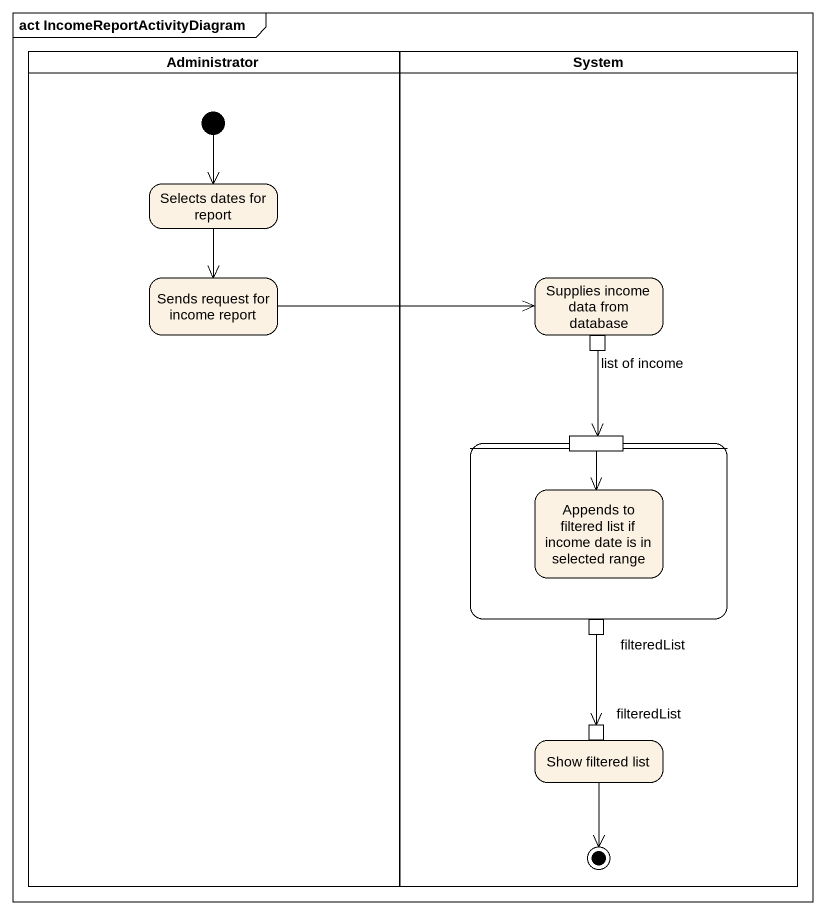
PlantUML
@startuml
mainframe act IncomeReportActivityDiagram
hide empty description
state Administrator <<partition>> {
  state "Selects dates for report" as Selects_dates_for_report
  state "Sends request for income report" as Sends_request_for_income
  [*] --> Selects_dates_for_report
}
state System <<partition>> {
  state "Supplies income data from database" as Supplies_income_data_from {
    state "list of income" as list_of_income <<outputPin>>
  }
  state " " as state1 {
    state pin1 <<inputPin>>
    state "Appends to filtered list if income date is in selected range" as Appends_to_filtered_list_if
    state filteredList <<outputPin>>
  }
  state "Show filtered list" as Show_filtered_list {
    state "filteredList" as filteredList_2 <<inputPin>>
  }
  Show_filtered_list --> [*]
}
Selects_dates_for_report --> Sends_request_for_income
Sends_request_for_income -right-> Supplies_income_data_from
list_of_income --> pin1
pin1 --> Appends_to_filtered_list_if
filteredList --> filteredList_2
@enduml
